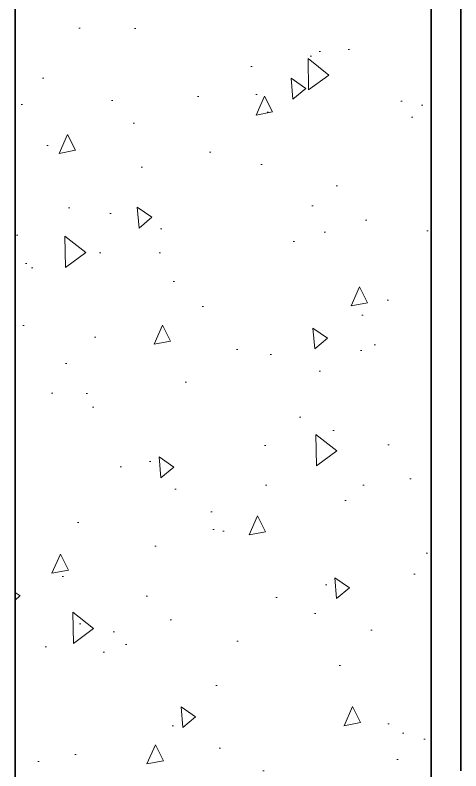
# Model space of a CAD drawing. Header units: millimetres. Extents: x 0 to 42050, y 0 to 29700.
# Drawn here: x 24799 to 25229, y 17017 to 17747 of the extents above; entities that cross this region are included whole.
import ezdxf

# ---------------------------------------------------------------- set-up
doc = ezdxf.new("R2010")
doc.units = ezdxf.units.MM
doc.header["$LTSCALE"] = 50
doc.layers.add('Hatch', color=7, linetype='Continuous', lineweight=18)
doc.layers.add('Visible', color=7, linetype='Continuous', lineweight=35)

msp = doc.modelspace()

# ---------------------------------------------------------------- hatches: boundary and pattern name
at = {"layer": 'Hatch'}
h = msp.add_hatch(dxfattribs=at)
h.set_pattern_fill('AR-CONC', color=256, scale=26.916384, angle=45, style=0)
h.set_pattern_definition([(95, (0, 0), (148.45785, 124.5709), [20.1873, -222.0602]), (40, (0, 0), (-169.5711, 116.7547), [16.1498, -177.6481]), (145.45144, (12.37, 10.38), (-21.1133, 241.3256), [17.1566, -188.7221]), (91.1842, (-38.07, 38.07), (234.6283, 171.6226), [30.281, -333.0903]), (141.6356, (-18.5, 52.37), (-7.5097, 363.2936), [25.7348, -283.0833]), (36.1842, (-38.07, 38.07), (-7.5097, 363.2936), [24.2247, -266.4722]), (66, (-9.52, 47.58), (190.23735, 36.9784), [20.1873, -222.0602]), (11, (-9.52, 47.58), (-91.7064, 184.3257), [16.1498, -177.6481]), (116.45144, (6.34, 50.66), (98.5309, 221.3041), [17.1566, -188.7221]), (82.5, (0, 0), (-61.04452, 65.67324), [0, -175.49482, 0, -180.33977, 0, -178.32105]), (52.5, (0, 0), (-24.99804, 125.1368), [0, -102.8206, 0, -171.45737, 0, -67.96387]), (12.5, (-42.44, -42.44), (105.89395, 97.30832), [0, -67.29096, 0, -209.9478, 0, -278.58458]), (2.5, (-61.48, -61.48), (91.94367, 130.04915), [0, -87.47825, 0, -139.42687, 0, -197.8354])])
h.paths.add_polyline_path([(24798.94, 17942.1), (24798.94, 17833.88), (24798.94, 17800.46), (24798.94, 17767.1), (24798.94, 17017.1), (24798.94, 16592.1), (25200.62, 16592.1), (25200.62, 17017.1), (25200.62, 17942.1)])

# ---------------------------------------------------------------- linework, layer by layer
at = {"layer": 'Visible', "color": 9, "true_color": 0xc0c0c0}
for p, q in [((25229.27, 17956.72), (25229.27, 17017.1)), ((24798.94, 17942.1), (24798.94, 16592.1)), ((25200.62, 16592.1), (25200.62, 17942.1))]:
    msp.add_line(p, q, dxfattribs=at)

doc.saveas('drawing.dxf')
